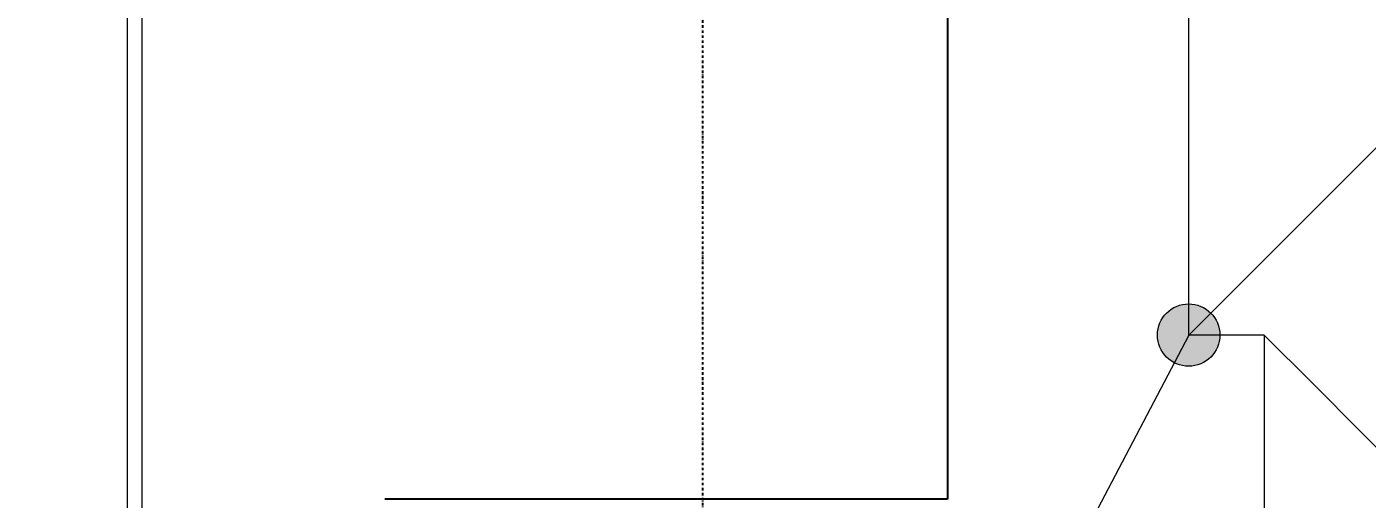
# Model space of a CAD drawing. Header units: millimetres. Extents: x 175047 to 362619, y -19363 to 158900.
# Drawn here: x 179593 to 182818, y 151095 to 152232 of the extents above; entities that cross this region are included whole.
import ezdxf

# ---------------------------------------------------------------- set-up
doc = ezdxf.new("R2010")
doc.units = ezdxf.units.MM
doc.linetypes.add('1_Čerchovaná 6_0mm', pattern=[12, 6, -3, 0, -3])
for name, color, linetype, lineweight in [('A-ANNO-DIMS', 7, 'Continuous', 9), ('A-ANNO-DIMS-150', 7, 'Continuous', 9), ('C-TOPO', 7, 'Continuous', 9), ('G-ANNO-DIMS', 7, 'Continuous', 9), ('G-ANNO-DIMS-1', 7, 'Continuous', 25), ('G-ANNO-DIMS-2', 7, 'Continuous', 18)]:
    doc.layers.add(name, color=color, linetype=linetype, lineweight=lineweight)
doc.layers.add('S-GRID-1', color=8, linetype='1_Čerchovaná 6_0mm', lineweight=25, true_color=0x808080)
doc.styles.add('Arial', font='arial.ttf', dxfattribs={"width": 0.7, "height": 300})
doc.dimstyles.new('Vnitřní_-_průhledné', dxfattribs={"dimscale": 304.8, "dimtxt": 306.07782, "dimasz": 0.639764, "dimexe": 0.492126, "dimexo": 0.0625, "dimgap": 0.098425, "dimtad": 1, "dimdec": 0, "dimrnd": 5, "dimzin": 0, "dimdsep": 46, "dimtxsty": 'Arial', "dimblk1": 'OBLIQUE', "dimblk2": 'OBLIQUE', "dimsah": 1, "dimcen": 0.09, "dimdle": 0.492126, "dimazin": 0, "dimtfac": 1, "dimtdec": 4, "dimtix": 1, "dimtmove": 2, "dimatfit": 3, "dimfxl": 0.492126, "dimfxlon": 1, "dimtvp": 1, "dimtolj": 1, "dimtzin": 0, "dimarcsym": 2})

# ---------------------------------------------------------------- blocks, each defined once
blk = doc.blocks.new('DIMBLOCK1-VÝKOP')
at = {"layer": 'A-ANNO-DIMS-150'}
for p, q in [((179834, 153240.4), (179834, 146990.4)), ((179834, 153090.4), (179684, 153090.4)), ((179834, 153090.4), (179984, 153090.4)), ((179834, 146990.4), (179684, 146990.4)), ((179834, 146990.4), (179984, 146990.4))]:
    blk.add_line(p, q, dxfattribs=at)
at = {"layer": 'A-ANNO-DIMS-150', "lineweight": 18}
for p, q in [((179834, 153090.4), (179736.5, 153187.9)), ((179834, 153090.4), (179931.5, 152992.9)), ((179834, 146990.4), (179736.5, 147087.9)), ((179834, 146990.4), (179931.5, 146892.9))]:
    blk.add_line(p, q, dxfattribs=at)
at = {"layer": 'A-ANNO-DIMS-150', "color": 0, "insert": (179166.5, 149986.7), "char_height": 300, "width": 768.491, "attachment_point": 1, "rotation": 90, "line_spacing_factor": 0.941778, "style": 'Arial'}
blk.add_mtext('6100', dxfattribs=at)
blk = doc.blocks.new('_Oblique')
at = {"color": 0, "linetype": 'ByBlock', "lineweight": -2}
blk.add_line((-0.5, -0.5), (0.5, 0.5), dxfattribs=at)

msp = doc.modelspace()

# ---------------------------------------------------------------- hatches: boundary and pattern name
at = {"layer": 'G-ANNO-DIMS-2'}
h = msp.add_hatch(color=256, dxfattribs=at)
edge = h.paths.add_edge_path()
edge.add_arc((182388.2, 151490.4), 75, 0, 360)

# ---------------------------------------------------------------- linework, layer by layer
at = {"layer": 'C-TOPO'}
for p, q in [((179869.6, 148724.8), (179870.5, 154411.8)), ((182388.2, 151490.4), (182388.2, 154411.8)), ((182988.2, 152090.4), (182388.2, 151490.4)), ((182570, 151490.4), (182388.2, 151490.4)), ((182570, 151490.4), (182569.2, 146203.8))]:
    msp.add_line(p, q, dxfattribs=at)
at = {"layer": 'C-TOPO', "flags": 128}
msp.add_lwpolyline([(183386.7, 150673.4), (183270, 150790.1), (183153.4, 150906.8), (183036.7, 151023.5), (182920, 151140.2), (182803.4, 151257), (182686.7, 151373.7), (182570, 151490.4)], dxfattribs=at)
at = {"layer": 'G-ANNO-DIMS'}
msp.add_line((182388.2, 151490.4), (181415.5, 149633.7), dxfattribs=at)
at = {"layer": 'G-ANNO-DIMS-1'}
for p, q in [((181807.9, 152311.8), (181807.9, 151095.4)), ((181807.9, 151095.4), (180453.7, 151095.4))]:
    msp.add_line(p, q, dxfattribs=at)
at = {"layer": 'G-ANNO-DIMS-2'}
msp.add_circle((182388.2, 151490.4), 75, dxfattribs=at)
at = {"layer": 'S-GRID-1'}
msp.add_line((181218.2, 156616.1), (181218.2, 122358.6), dxfattribs=at)

# ---------------------------------------------------------------- dimensions: what is measured, and where the dimension line sits
at = {"layer": 'A-ANNO-DIMS'}
dim = msp.add_linear_dim(base=(179834, 146990.4), p1=(179984, 153090.4), p2=(179984, 146990.4), angle=90, dimstyle='Vnitřní_-_průhledné', override={"dimpost": '<>', "dimfxl": 6100}, dxfattribs=at)
dim.commit()
dim.dimension.update_dxf_attribs({"geometry": 'DIMBLOCK1-VÝKOP', "text_midpoint": (179366.5, 150370.9), "dimtype": 160, "text_rotation": 90})

doc.saveas('drawing.dxf')
